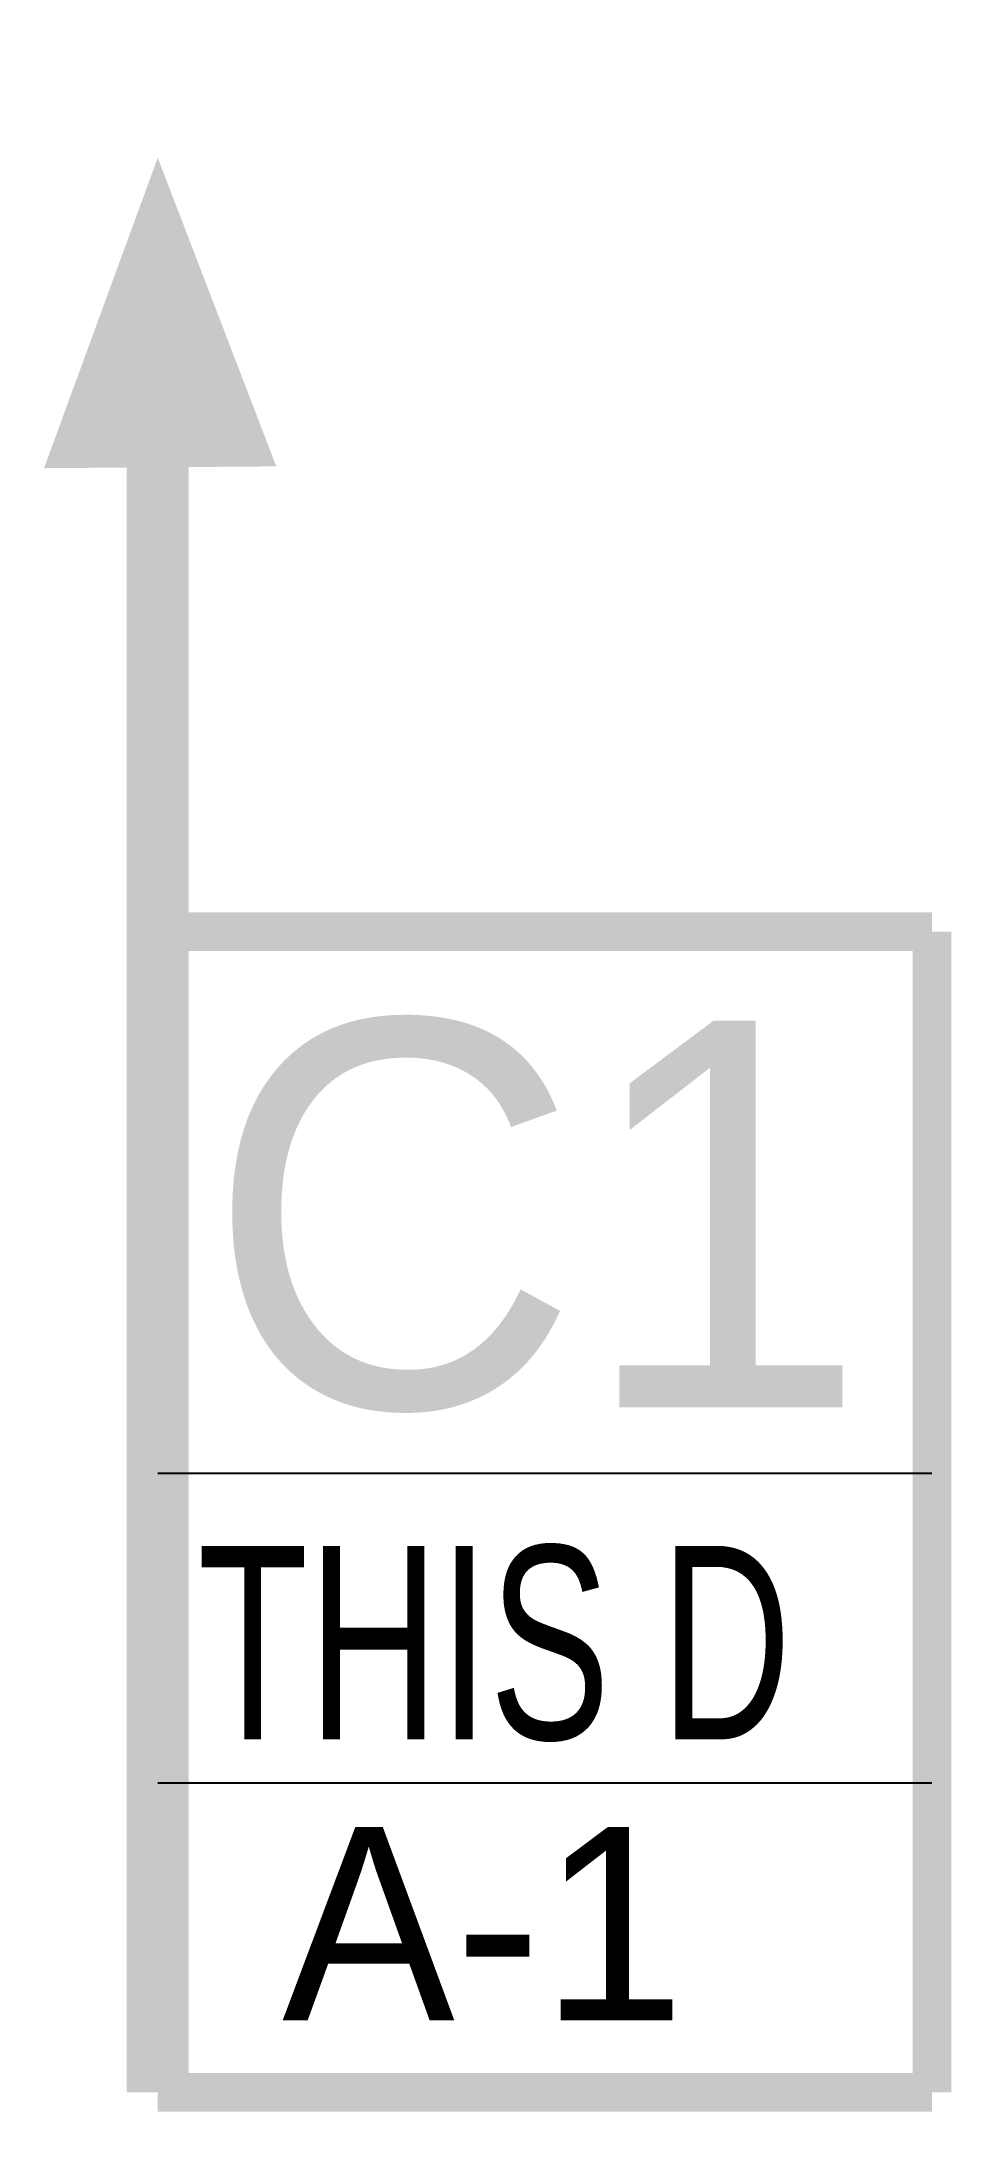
# Model space of a CAD drawing. Extents: x 282698.2 to 282710, y 80794.3 to 80821.2.
import ezdxf
from ezdxf.enums import TextEntityAlignment as Align

# ---------------------------------------------------------------- set-up
doc = ezdxf.new("R2010")
doc.units = 0
doc.header["$LTSCALE"] = 5000
doc.layers.get('0').update_dxf_attribs({"linetype": 'CONTINUOUS'})
doc.styles.get("Standard").update_dxf_attribs({"font": 'txt', "height": 0.2})

msp = doc.modelspace()

# ---------------------------------------------------------------- linework, layer by layer
at = {"color": 0}
for p, q in [((282699.729, 80802.653), (282709.729, 80802.653)), ((282699.729, 80798.653), (282709.729, 80798.653))]:
    msp.add_line(p, q, dxfattribs=at)
msp.add_lwpolyline([(282699.76, 80815.653, 3, 0, 0), (282699.729, 80819.653, 0, 0, 0)], format="xyseb", dxfattribs=at)
for points, const_width in [([(282699.729, 80794.653), (282699.729, 80818.177)], 0.8), ([(282699.729, 80809.653), (282709.729, 80809.653)], 0.5), ([(282709.729, 80794.653), (282709.729, 80809.653)], 0.5), ([(282699.729, 80794.653), (282709.729, 80794.653)], 0.5)]:
    msp.add_lwpolyline(points, dxfattribs=dict(at, const_width=const_width))

# ---------------------------------------------------------------- texts
msp.add_text('C1', height=5, dxfattribs=at).set_placement((282704.625, 80806.004), align=Align.MIDDLE_CENTER)
at = {"color": 0, "width": 0.7}
msp.add_text('THIS D', height=2.5, dxfattribs=at).set_placement((282700.242, 80799.216))
at = {"color": 0}
msp.add_text('A-1', height=2.5, dxfattribs=at).set_placement((282701.336, 80795.584))

doc.saveas('drawing.dxf')
